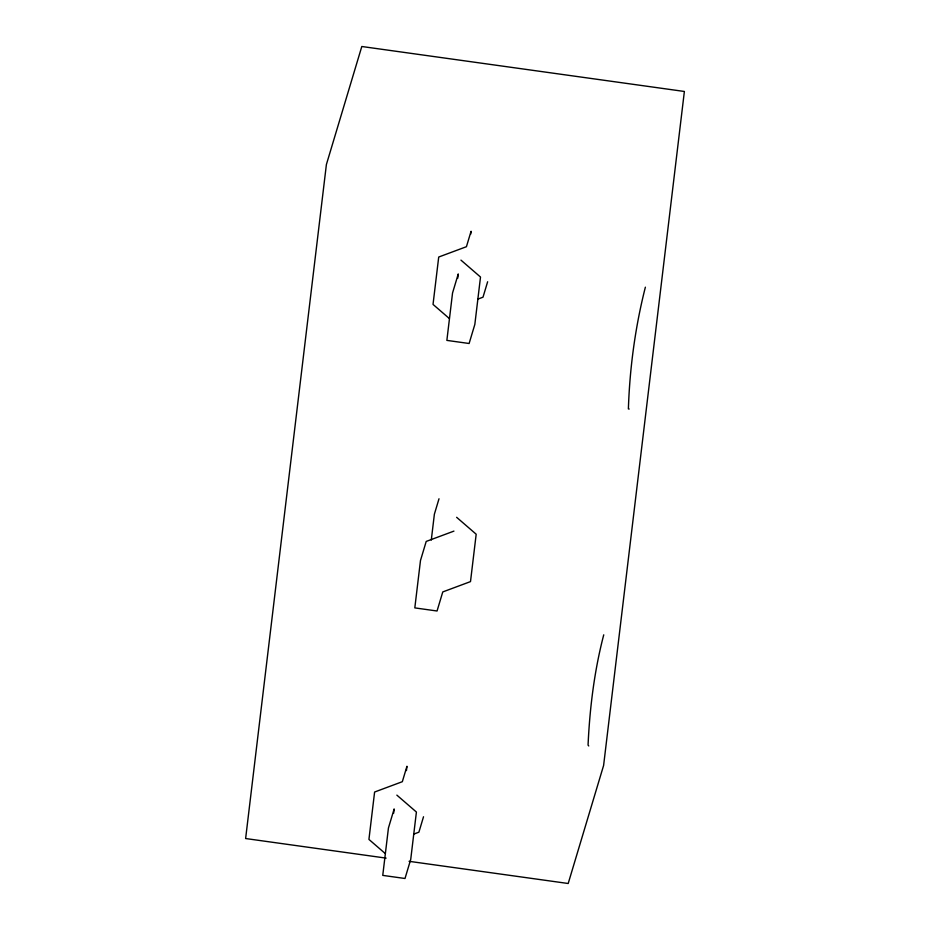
<?xml version="1.0" encoding="UTF-8"?>
<svg xmlns="http://www.w3.org/2000/svg" width="930" height="930" viewBox="0 0 930 930"><rect width="100%" height="100%" fill="white"/><g stroke="black" fill="none" stroke-linecap="round" stroke-linejoin="round"><path stroke-width="1.4" d="M393.646 813.239L394.157 808.937L388.438 828.002L382.753 875.386L405.003 878.49L410.723 859.425L416.408 812.041L396.854 795.127M457.746 278.244L458.258 273.943L452.538 293.008L446.865 340.392L469.115 343.496L474.835 324.43L480.508 277.035L460.954 260.121M431.288 540.051L434.38 514.197L439.007 498.771M406.445 770.575L406.956 766.262L402.33 781.7L374.604 792.023L368.931 839.418L385.218 853.508M470.72 234.139L471.068 231.268L466.43 246.706L438.716 257.029L433.031 304.412L449.329 318.513M487.634 281.755L483.007 297.193L477.718 299.158M423.522 816.761L418.895 832.187L413.618 834.152M645.374 287.184C635.283 326.767 629.691 368.141 628.389 408.921L629.145 409.061M603.744 634.83C594.363 670.658 589.736 708.079 588.062 745.07L588.737 745.953M453.933 531.111L426.207 541.434L420.488 560.499L414.815 607.894L437.053 610.998L442.773 591.933L470.499 581.61L476.183 534.215L456.63 517.301M386.124 858.123L245.625 838.535L326.395 164.529L361.805 46.5L684.375 91.466L603.605 765.471L568.195 883.5L409.061 861.32"/></g></svg>
